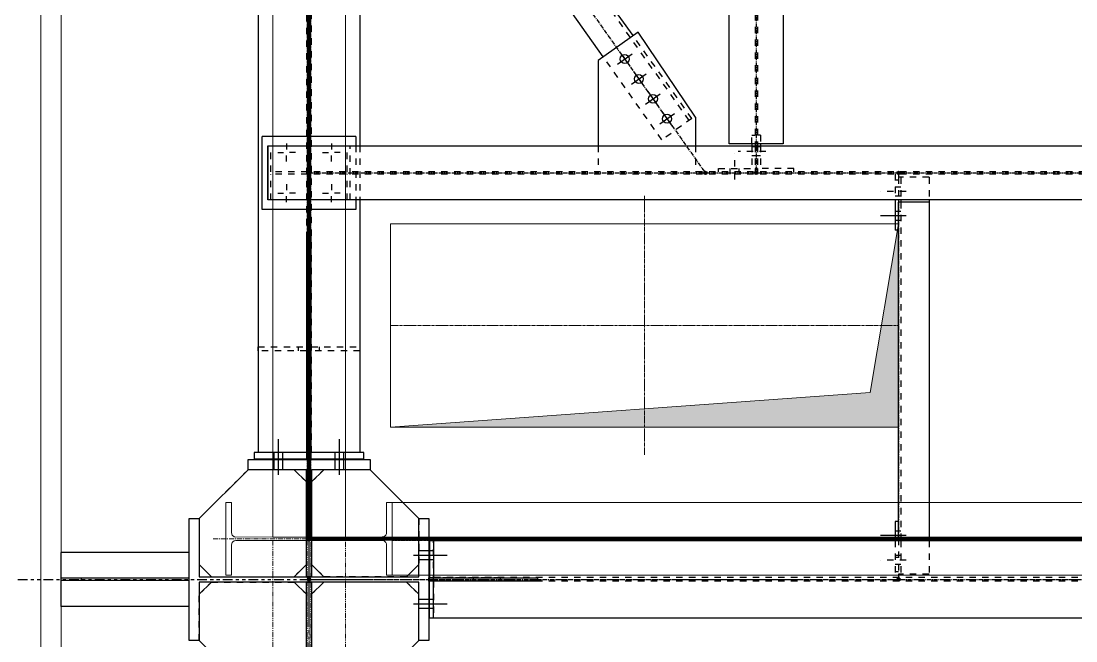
# Model space of a CAD drawing. Header units: inches. Extents: x 209270 to 234360, y -180214 to -150194.
# Drawn here: x 216304 to 218898, y -165515 to -163990 of the extents above; entities that cross this region are included whole.
import ezdxf

# ---------------------------------------------------------------- set-up
doc = ezdxf.new("R2010")
doc.units = ezdxf.units.IN
doc.header["$LTSCALE"] = 10
doc.header["$MEASUREMENT"] = 0
for name, pattern in [('CENTER', [2, 1.25, -0.25, 0.25, -0.25]), ('CENTER2', [1.125, 0.75, -0.125, 0.125, -0.125]), ('DXK_LINE_DOT2', [3.9198, 1.9599, -1.9599]), ('DXK_LINE_DOT5', [7.8785, 2.979, -0.9799, 0.9799, -0.9799, 0.9799, -0.9799]), ('HIDDEN', [0.375, 0.25, -0.125]), ('PHANTOM', [2.5, 1.25, -0.25, 0.25, -0.25, 0.25, -0.25])]:
    doc.linetypes.add(name, pattern=pattern)
doc.layers.get('0').update_dxf_attribs({"color": 1})
for name, color, linetype in [('$AUDIT_BAD_LAYER1', 1, 'Continuous'), ('_BLUE_0', 5, 'Continuous'), ('_BLUE_1', 5, 'Continuous'), ('_BLUE_2', 5, 'Continuous'), ('_BLUE_4', 5, 'Continuous')]:
    doc.layers.add(name, color=color, linetype=linetype)
for name, color, linetype, lineweight in [('CEN', 1, 'CENTER', 9), ('CENETR LINE', 1, 'CENTER2', 9), ('CIVIL', 1, 'Continuous', 9), ('DIM', 1, 'Continuous', 13), ('handrail', 1, 'FENCELINE1', 9), ('HIDDEN', 1, 'HIDDEN', 9), ('MAIN OBJECT', 1, 'Continuous', 18), ('PHANTOM', 1, 'PHANTOM', 0), ('Sheeting', 1, 'Continuous', 0)]:
    doc.layers.add(name, color=color, linetype=linetype, lineweight=lineweight)
doc.linetypes.add('FENCELINE1', pattern='A,0.25,-0.1,[133,arial.ttf,S=0.1,R=0,X=-0.1,Y=0],-0.1,1', length=1.45)

# ---------------------------------------------------------------- blocks, each defined once
blk = doc.blocks.new('A$C426f7GU6TT')
at = {"layer": 'CEN'}
for p, q in [((0, 235.7), (0, -235.7)), ((-235.7, 0), (235.7, 0))]:
    blk.add_line(p, q, dxfattribs=at)
blk.add_circle((0, 0), 5, dxfattribs=at)
at = {"layer": 'MAIN OBJECT'}
blk.add_lwpolyline([(4.4, -180.2, 0.414214), (14.6, -190.4), (89.4, -190.4), (89.4, -204.7), (-89.4, -204.7), (-89.4, -190.4), (-14.6, -190.4, 0.414214), (-4.4, -180.2), (-4.4, 180.2, 0.414214), (-14.6, 190.4), (-89.4, 190.4), (-89.4, 204.7), (89.4, 204.7), (89.4, 190.4), (14.6, 190.4, 0.414214), (4.4, 180.2), (4.4, -180.2)], format="xyb", dxfattribs=at)
blk = doc.blocks.new('A$C1b4ed5d7')
at = {"layer": 'PHANTOM'}
blk.add_line((0, 11000, 0), (0, 0, 0), dxfattribs=at)
at = {"layer": 'PHANTOM', "elevation": 0}
for points in [[(-89.4, 10995.6), (-89.4, 4.4), (89.4, 4.4), (89.4, 10995.6)], [(-4.4, 10995.6), (-4.4, 4.4), (4.4, 4.4), (4.4, 10995.6)]]:
    blk.add_lwpolyline(points, close=True, dxfattribs=at)
blk = doc.blocks.new('A$Cfcb50e18')
at = {"layer": 'MAIN OBJECT'}
h = blk.add_hatch(color=6, dxfattribs=at)
h.dxf.hatch_style = 1
h.paths.add_polyline_path([(625, 250), (625, -250), (-625, -250), (554.8, -165.5)])
at = {"layer": 'CENETR LINE'}
for p, q in [((0, 318.7), (0, -318.7)), ((-625, 0), (625, 0))]:
    blk.add_line(p, q, dxfattribs=at)
at = {"layer": 'CIVIL'}
blk.add_lwpolyline([(625, 250), (-625, 250), (-625, -250), (625, -250)], close=True, dxfattribs=at)
blk.add_lwpolyline([(625, 250), (554.8, -165.5), (-625, -250)], dxfattribs=at)
blk = doc.blocks.new('MECH_DRAWING')
at = {"layer": 'CEN'}
blk.add_line((217212.2, -165263.7), (228311.6, -165263.7), dxfattribs=at)
at = {"layer": 'CEN', "elevation": 0.8}
blk.add_lwpolyline([(217011.9, -155263.7), (228511.9, -155263.7), (228511.9, -165263.7), (217011.9, -165263.7)], close=True, dxfattribs=at)
for points in [[(217011.9, -165263.7), (217011.9, -165263.7), (228511.9, -165263.7), (228511.9, -165268.7)], [(217011.9, -165268.7), (217011.9, -165268.1)]]:
    blk.add_lwpolyline(points, dxfattribs=at)
at = {"layer": 'handrail', "const_width": 10}
blk.add_lwpolyline([(217011.9, -157988.4), (217011.9, -165263.7), (228511.9, -165263.7), (228511.9, -163968.7)], dxfattribs=at)
at = {"layer": 'HIDDEN'}
for points, elevation in [([(217007.5, -165259.3), (217007.5, -155268.1), (217016.3, -155268.1), (217016.3, -165259.3)], 0.8), ([(228307.2, -165268.1), (217216.6, -165268.1), (217216.6, -165259.3), (228307.2, -165259.3)], 0)]:
    blk.add_lwpolyline(points, close=True, dxfattribs=dict(at, elevation=elevation))
at = {"layer": 'MAIN OBJECT'}
for points, elevation in [([(216922.5, -165259.3), (216922.5, -155268.1), (217101.3, -155268.1), (217101.3, -165259.3)], 0.8), ([(228307.2, -165353.1), (217216.6, -165353.1), (217216.6, -165174.3), (228307.2, -165174.3)], 0)]:
    blk.add_lwpolyline(points, close=True, dxfattribs=dict(at, elevation=elevation))
at = {"layer": 'Sheeting'}
for points in [[(216351.9, -154713.7), (229171.9, -154713.7), (229171.9, -165813.7), (216351.9, -165813.7)], [(216401.9, -154763.7), (229121.9, -154763.7), (229121.9, -165763.7), (216401.9, -165763.7)]]:
    blk.add_lwpolyline(points, close=True, dxfattribs=at)
at = {"layer": '$AUDIT_BAD_LAYER1', "rotation": 270.0096740856855}
blk.add_blockref('A$C426f7GU6TT', (217011.9, -165263.7, 0.8), dxfattribs=at)
at = {"layer": 'DIM'}
for name, p in [('A$Cfcb50e18', (217836.9, -164738.7, 0.8)), ('A$C1b4ed5d7', (217011.9, -176263.7, 0.8))]:
    blk.add_blockref(name, p, dxfattribs=at)
blk = doc.blocks.new('GridLine-116860372-116902 - 114867')
at = {"layer": '_BLUE_2', "linetype": 'DXK_LINE_DOT5'}
blk.add_line((9575.6, 12454.5), (9575.6, 27661.7), dxfattribs=at)
blk = doc.blocks.new('GridLine-116860372-116905 - 114867')
at = {"layer": '_BLUE_2', "linetype": 'DXK_LINE_DOT5'}
blk.add_line((2535.4, 12570.8), (24512.1, 12570.8), dxfattribs=at)
blk = doc.blocks.new('GridLine-116860372-154897 - 114867')
at = {"layer": '_BLUE_2', "linetype": 'DXK_LINE_DOT5'}
blk.add_line((9575.6, 10927.9), (9575.6, 14695.8), dxfattribs=at)
blk = doc.blocks.new('Part-116860372-114916 - 114867')
at = {"layer": '_BLUE_4', "linetype": 'Continuous'}
blk.add_hatch(color=256, dxfattribs=at).paths.add_polyline_path([(9575.6, 12565.8, -1), (9575.6, 12575.8, -1)])
at = {"layer": '_BLUE_2', "linetype": 'Continuous'}
for p, q in [((9206.8, 12383.3), (9206.8, 12758.3)), ((9206.8, 12758.3), (9238.1, 12758.3)), ((9238.1, 12758.3), (9238.1, 12579)), ((9913.1, 12758.3), (9944.3, 12758.3)), ((9913.1, 12579), (9913.1, 12758.3)), ((9944.3, 12758.3), (9944.3, 12383.3)), ((9238.1, 12579), (9913.1, 12579)), ((9913.1, 12562.7), (9238.1, 12562.7)), ((9238.1, 12562.7), (9238.1, 12383.3)), ((9913.1, 12383.3), (9913.1, 12562.7)), ((9238.1, 12383.3), (9206.8, 12383.3)), ((9944.3, 12383.3), (9913.1, 12383.3))]:
    blk.add_line(p, q, dxfattribs=at)
at = {"layer": '_BLUE_4', "linetype": 'CENTER'}
blk.add_line((9575.6, 12570.8), (9575.6, 12570.8), dxfattribs=at)
at = {"layer": '_BLUE_4', "linetype": 'Continuous'}
blk.add_circle((9575.6, 12570.8), 5, dxfattribs=at)
blk = doc.blocks.new('Part-116860372-114917 - 114867')
at = {"layer": '_BLUE_2', "linetype": 'Continuous'}
for p, q in [((9388.1, 12939.6), (9388.1, 12939.6)), ((9388.1, 12939.6), (9763.1, 12939.6)), ((9388.1, 12908.3), (9388.1, 12939.6)), ((9763.1, 12939.6), (9763.1, 12939.6)), ((9763.1, 12939.6), (9763.1, 12908.3)), ((9388.1, 12908.3), (9388.1, 12908.3)), ((9567.4, 12908.3), (9388.1, 12908.3)), ((9567.4, 12908.3), (9567.4, 12908.3)), ((9567.4, 12579), (9567.4, 12908.3)), ((9583.7, 12908.3), (9583.7, 12908.3)), ((9763.1, 12908.3), (9583.7, 12908.3)), ((9583.7, 12908.3), (9583.7, 12579)), ((9763.1, 12908.3), (9763.1, 12908.3)), ((9567.4, 12579), (9567.4, 12579)), ((9583.7, 12579), (9567.4, 12579)), ((9583.7, 12579), (9583.7, 12579))]:
    blk.add_line(p, q, dxfattribs=at)
blk = doc.blocks.new('Part-116860372-114918 - 114867')
at = {"layer": '_BLUE_2', "linetype": 'Continuous'}
for p, q in [((9567.4, 12562.7), (9567.4, 12562.7)), ((9567.4, 12233.3), (9567.4, 12562.7)), ((9567.4, 12562.7), (9583.7, 12562.7)), ((9583.7, 12562.7), (9583.7, 12562.7)), ((9583.7, 12562.7), (9583.7, 12233.3)), ((9388.1, 12233.3), (9388.1, 12233.3)), ((9388.1, 12202.1), (9388.1, 12233.3)), ((9388.1, 12233.3), (9567.4, 12233.3)), ((9567.4, 12233.3), (9567.4, 12233.3)), ((9583.7, 12233.3), (9583.7, 12233.3)), ((9583.7, 12233.3), (9763.1, 12233.3)), ((9763.1, 12233.3), (9763.1, 12233.3)), ((9763.1, 12233.3), (9763.1, 12202.1)), ((9388.1, 12202.1), (9388.1, 12202.1)), ((9763.1, 12202.1), (9388.1, 12202.1)), ((9763.1, 12202.1), (9763.1, 12202.1))]:
    blk.add_line(p, q, dxfattribs=at)
blk = doc.blocks.new('Part-116860372-114923 - 114867')
at = {"layer": '_BLUE_4', "linetype": 'Continuous'}
blk.add_hatch(color=256, dxfattribs=at).paths.add_polyline_path([(9575.6, 12565.8, -1), (9575.6, 12575.8, -1)])
at = {"layer": '_BLUE_1', "linetype": 'DXK_LINE_DOT2'}
for p, q in [((9958.1, 12565.8), (9958.1, 12689.6)), ((19818.1, 12576.7), (9958.1, 12576.7)), ((19818.1, 12565), (9958.1, 12565))]:
    blk.add_line(p, q, dxfattribs=at)
at = {"layer": '_BLUE_2', "linetype": 'Continuous'}
for p, q in [((9958.1, 12689.6), (9958.1, 12575.8)), ((12719.3, 12689.6), (9958.1, 12689.6)), ((9958.1, 12452.1), (9958.1, 12565.8)), ((12719.3, 12452.1), (9958.1, 12452.1))]:
    blk.add_line(p, q, dxfattribs=at)
at = {"layer": '_BLUE_4', "linetype": 'CENTER'}
blk.add_line((9575.6, 12570.8), (20200.6, 12570.8), dxfattribs=at)
at = {"layer": '_BLUE_4', "linetype": 'Continuous'}
blk.add_circle((9575.6, 12570.8), 5, dxfattribs=at)
blk = doc.blocks.new('Part-116860372-149932 - 114867')
at = {"layer": '_BLUE_1', "linetype": 'DXK_LINE_DOT2'}
for p, q in [((9275.6, 12562.7), (9529.9, 12562.7)), ((9238.1, 12383.3), (9238.1, 12525.2)), ((9567.4, 12525.2), (9567.4, 12270.8)), ((9529.9, 12233.3), (9388.1, 12233.3))]:
    blk.add_line(p, q, dxfattribs=at)
at = {"layer": '_BLUE_2', "linetype": 'Continuous'}
for p, q in [((9275.6, 12562.7), (9238.1, 12525.2)), ((9529.9, 12562.7), (9567.4, 12525.2)), ((9388.1, 12233.3), (9238.1, 12383.3)), ((9567.4, 12270.8), (9529.9, 12233.3))]:
    blk.add_line(p, q, dxfattribs=at)
blk = doc.blocks.new('Part-116860372-116027 - 114867')
at = {"layer": '_BLUE_1', "linetype": 'DXK_LINE_DOT2'}
for p, q in [((9569.3, 13639.6), (9569.3, 12939.6)), ((9581.8, 12939.6), (9581.8, 13639.6)), ((9569.3, 13135.9), (9581.8, 13135.9)), ((9569.3, 12939.6), (9569.3, 12939.6)), ((9569.3, 12939.6), (9581.8, 12939.6))]:
    blk.add_line(p, q, dxfattribs=at)
at = {"layer": '_BLUE_2', "linetype": 'Continuous'}
for p, q in [((9569.3, 12939.6), (9569.3, 13639.6)), ((9581.8, 13639.6), (9569.3, 13639.6)), ((9581.8, 12939.6), (9581.8, 13639.6)), ((9569.3, 13304), (9581.8, 13304))]:
    blk.add_line(p, q, dxfattribs=at)
blk = doc.blocks.new('Bolt-116860372-157450 - 114867')
at = {"layer": '_BLUE_2', "linetype": 'Continuous'}
for p, q in [((9481.8, 12892.1), (9481.8, 13002.1)), ((9481.8, 12892.1), (9481.8, 13002.1)), ((9481.8, 12892.1), (9481.8, 13002.1)), ((9481.8, 12892.1), (9481.8, 13002.1)), ((9669.3, 12892.1), (9669.3, 13002.1)), ((9669.3, 12892.1), (9669.3, 13002.1)), ((9669.3, 12892.1), (9669.3, 13002.1)), ((9669.3, 12892.1), (9669.3, 13002.1)), ((9468.1, 12940.8), (9468.1, 12960.8)), ((9468.1, 12940.8), (9468.1, 12960.8)), ((9468.1, 12940.8), (9468.1, 12960.8)), ((9468.1, 12940.8), (9468.1, 12960.8)), ((9468.1, 12908.3), (9468.1, 12939.6)), ((9468.1, 12908.3), (9468.1, 12939.6)), ((9468.1, 12908.3), (9468.1, 12939.6)), ((9468.1, 12908.3), (9468.1, 12939.6)), ((9495.6, 12940.8), (9495.6, 12960.8)), ((9495.6, 12940.8), (9495.6, 12960.8)), ((9495.6, 12940.8), (9495.6, 12960.8)), ((9495.6, 12940.8), (9495.6, 12960.8)), ((9495.6, 12908.3), (9495.6, 12939.6)), ((9495.6, 12908.3), (9495.6, 12939.6)), ((9495.6, 12908.3), (9495.6, 12939.6)), ((9495.6, 12908.3), (9495.6, 12939.6)), ((9655.6, 12940.8), (9655.6, 12960.8)), ((9655.6, 12940.8), (9655.6, 12960.8)), ((9655.6, 12940.8), (9655.6, 12960.8)), ((9655.6, 12940.8), (9655.6, 12960.8)), ((9655.6, 12908.3), (9655.6, 12939.6)), ((9655.6, 12908.3), (9655.6, 12939.6)), ((9655.6, 12908.3), (9655.6, 12939.6)), ((9655.6, 12908.3), (9655.6, 12939.6)), ((9683.1, 12940.8), (9683.1, 12960.8)), ((9683.1, 12940.8), (9683.1, 12960.8)), ((9683.1, 12940.8), (9683.1, 12960.8)), ((9683.1, 12940.8), (9683.1, 12960.8)), ((9683.1, 12908.3), (9683.1, 12939.6)), ((9683.1, 12908.3), (9683.1, 12939.6)), ((9683.1, 12908.3), (9683.1, 12939.6)), ((9683.1, 12908.3), (9683.1, 12939.6))]:
    blk.add_line(p, q, dxfattribs=at)
blk = doc.blocks.new('Part-116860372-114991 - 114867')
at = {"layer": '_BLUE_4', "linetype": 'Continuous'}
for points in [[(9575.6, 13815.8, -1), (9575.6, 13825.8, -1)], [(12325.6, 13815.8, -1), (12325.6, 13825.8, -1)]]:
    blk.add_hatch(color=256, dxfattribs=at).paths.add_polyline_path(points)
at = {"layer": '_BLUE_1', "linetype": 'DXK_LINE_DOT2'}
for p, q in [((9458.3, 13824.4), (9458.3, 13904.1)), ((9692.8, 13824.4), (9692.8, 13904.1)), ((9702.6, 13737.6), (9702.6, 13904.1)), ((12236.1, 13824.4), (9458.3, 13824.4)), ((9458.3, 13737.6), (9458.3, 13817.3)), ((12236.1, 13817.3), (9458.3, 13817.3)), ((9692.8, 13737.6), (9692.8, 13817.3)), ((12312, 13824.4), (12236.1, 13824.4)), ((12312, 13817.3), (12242.3, 13817.3)), ((12312, 13824.4), (12312, 13817.3))]:
    blk.add_line(p, q, dxfattribs=at)
at = {"layer": '_BLUE_2', "linetype": 'Continuous'}
for p, q in [((9448.6, 13737.6), (9448.6, 13904.1)), ((9448.6, 13904.1), (12236.1, 13904.1)), ((12236.1, 13904.1), (12236.1, 13737.6)), ((12236.1, 13824.4), (12242.3, 13824.4)), ((12242.3, 13817.3), (12236.1, 13817.3)), ((12236.1, 13737.6), (9448.6, 13737.6))]:
    blk.add_line(p, q, dxfattribs=at)
at = {"layer": '_BLUE_4', "linetype": 'CENTER'}
blk.add_line((9575.6, 13820.8), (12325.6, 13820.8), dxfattribs=at)
at = {"layer": '_BLUE_4', "linetype": 'Continuous'}
for centre in [(9575.6, 13820.8), (12325.6, 13820.8)]:
    blk.add_circle(centre, 5, dxfattribs=at)
blk = doc.blocks.new('Part-116860372-114992 - 114867')
at = {"layer": '_BLUE_4', "linetype": 'Continuous'}
for points in [[(10950.6, 15315.8, -1), (10950.6, 15325.8, -1)], [(10950.6, 13815.8, -1), (10950.6, 13825.8, -1)]]:
    blk.add_hatch(color=256, dxfattribs=at).paths.add_polyline_path(points)
at = {"layer": '_BLUE_1', "linetype": 'DXK_LINE_DOT2'}
for p, q in [((11033.8, 15303.4), (10867.3, 15303.4)), ((10867.3, 15303.4), (10867.3, 15177.7)), ((10947, 15303.4), (10947, 15177.7)), ((10954.1, 15303.4), (10954.1, 15177.7)), ((11033.8, 15303.4), (11033.8, 15177.7)), ((10947, 15171.5), (10947, 13910.3)), ((10954.1, 15171.5), (10954.1, 13910.3)), ((10947, 13904.1), (10947, 13834.4)), ((10954.1, 13904.1), (10954.1, 13834.4)), ((10954.1, 13834.4), (10947, 13834.4))]:
    blk.add_line(p, q, dxfattribs=at)
at = {"layer": '_BLUE_2', "linetype": 'Continuous'}
for p, q in [((10867.3, 13910.3), (10867.3, 15177.7)), ((10947, 15177.7), (10947, 15171.5)), ((10954.1, 15177.7), (10954.1, 15171.5)), ((11033.8, 15177.7), (11033.8, 13910.3)), ((11033.8, 15171.5), (10867.3, 15171.5)), ((11033.8, 13910.3), (10867.3, 13910.3)), ((10947, 13910.3), (10947, 13904.1)), ((10954.1, 13910.3), (10954.1, 13904.1))]:
    blk.add_line(p, q, dxfattribs=at)
at = {"layer": '_BLUE_4', "linetype": 'CENTER'}
blk.add_line((10950.6, 15320.8), (10950.6, 13820.8), dxfattribs=at)
at = {"layer": '_BLUE_4', "linetype": 'Continuous'}
for centre in [(10950.6, 15320.8), (10950.6, 13820.8)]:
    blk.add_circle(centre, 5, dxfattribs=at)
blk = doc.blocks.new('Part-116860372-115215 - 114867')
at = {"layer": '_BLUE_1', "linetype": 'DXK_LINE_DOT2'}
for p, q in [((10964.1, 13936.9), (10954.1, 13936.9)), ((10964.1, 13936.9), (10964.1, 13910.3)), ((10954.1, 13910.3), (10954.1, 13904.1)), ((10964.1, 13904.1), (10964.1, 13834.4)), ((10954.1, 13834.4), (10954.1, 13824.4)), ((11066.6, 13834.4), (10964.1, 13834.4)), ((11066.6, 13824.4), (11066.6, 13834.4))]:
    blk.add_line(p, q, dxfattribs=at)
at = {"layer": '_BLUE_2', "linetype": 'Continuous'}
blk.add_line((10964.1, 13910.3), (10964.1, 13904.1), dxfattribs=at)
blk = doc.blocks.new('Part-116860372-154286 - 114867')
at = {"layer": '_BLUE_1', "linetype": 'DXK_LINE_DOT2'}
for p, q in [((9206.8, 12487.6), (9206.8, 12654.1)), ((9206.8, 12654.1), (9206.8, 12654.1)), ((9206.8, 12654.1), (9206.8, 12654.1)), ((9206.8, 12574.4), (9206.8, 12574.4)), ((9206.8, 12574.4), (9206.8, 12574.4)), ((9206.8, 12567.3), (9206.8, 12567.3)), ((9206.8, 12567.3), (9206.8, 12567.3)), ((9206.8, 12487.6), (9206.8, 12487.6)), ((9206.8, 12487.6), (9206.8, 12487.6))]:
    blk.add_line(p, q, dxfattribs=at)
at = {"layer": '_BLUE_2', "linetype": 'Continuous'}
for p, q in [((8813.1, 12567.3), (8813.1, 12654.1)), ((9206.8, 12654.1), (8813.1, 12654.1)), ((9206.8, 12574.4), (8813.1, 12574.4)), ((8813.1, 12487.6), (8813.1, 12567.3)), ((9206.8, 12567.3), (8813.1, 12567.3)), ((8875.6, 12567.3), (8875.6, 12574.4)), ((9206.8, 12487.6), (8813.1, 12487.6))]:
    blk.add_line(p, q, dxfattribs=at)
blk = doc.blocks.new('Part-116860372-115099 - 114867')
at = {"layer": '_BLUE_4', "linetype": 'Continuous'}
for points in [[(11388.1, 13815.8, -1), (11388.1, 13825.8, -1)], [(11388.1, 12565.8, -1), (11388.1, 12575.8, -1)]]:
    blk.add_hatch(color=256, dxfattribs=at).paths.add_polyline_path(points)
at = {"layer": '_BLUE_1', "linetype": 'DXK_LINE_DOT2'}
for p, q in [((11388.1, 13807.3), (11388.1, 13731.3)), ((11481.8, 13807.3), (11388.1, 13807.3)), ((11395.2, 13807.3), (11395.2, 13737.6)), ((11481.8, 13807.3), (11481.8, 13737.6)), ((11395.2, 13731.3), (11395.2, 12695.8)), ((11388.1, 12695.8), (11388.1, 12586.7)), ((11395.2, 12689.6), (11395.2, 12586.7)), ((11481.8, 12689.6), (11481.8, 12586.7)), ((11481.8, 12586.7), (11388.1, 12586.7))]:
    blk.add_line(p, q, dxfattribs=at)
at = {"layer": '_BLUE_2', "linetype": 'Continuous'}
for p, q in [((11388.1, 12695.8), (11388.1, 13731.3)), ((11481.8, 13731.3), (11388.1, 13731.3)), ((11395.2, 13737.6), (11395.2, 13731.3)), ((11481.8, 13737.6), (11481.8, 12689.6)), ((11481.8, 12695.8), (11388.1, 12695.8)), ((11395.2, 12695.8), (11395.2, 12689.6))]:
    blk.add_line(p, q, dxfattribs=at)
at = {"layer": '_BLUE_4', "linetype": 'CENTER'}
for p, q in [((11388.1, 13820.8), (11388.1, 13807.3)), ((11388.1, 13731.3), (11388.1, 12695.8)), ((11388.1, 12586.7), (11388.1, 12570.8))]:
    blk.add_line(p, q, dxfattribs=at)
at = {"layer": '_BLUE_4', "linetype": 'Continuous'}
for centre in [(11388.1, 13820.8), (11388.1, 12570.8)]:
    blk.add_circle(centre, 5, dxfattribs=at)
blk = doc.blocks.new('Part-116860372-115111 - 114867')
at = {"layer": '_BLUE_4', "linetype": 'Continuous'}
for points in [[(9731.8, 15315.8, -1), (9731.8, 15325.8, -1)], [(10794.3, 13815.8, -1), (10794.3, 13825.8, -1)]]:
    blk.add_hatch(color=256, dxfattribs=at).paths.add_polyline_path(points)
at = {"layer": '_BLUE_1', "linetype": 'DXK_LINE_DOT2'}
for p, q in [((9923.1, 15159), (9831.3, 15093.9)), ((10744.4, 13982.1), (9914.9, 15153.2)), ((10103.7, 14904), (9923.1, 15159)), ((10011.9, 14838.9), (9831.3, 15093.9)), ((10752.6, 13987.9), (10572, 14242.9)), ((10660.8, 13922.8), (10480.2, 14177.8)), ((10752.6, 13987.9), (10660.8, 13922.8))]:
    blk.add_line(p, q, dxfattribs=at)
at = {"layer": '_BLUE_2', "linetype": 'Continuous'}
for p, q in [((10572, 14242.9), (10103.7, 14904)), ((10480.2, 14177.8), (10011.9, 14838.9))]:
    blk.add_line(p, q, dxfattribs=at)
at = {"layer": '_BLUE_4', "linetype": 'CENTER'}
blk.add_line((9731.8, 15320.8), (10794.3, 13820.8), dxfattribs=at)
at = {"layer": '_BLUE_4', "linetype": 'Continuous'}
for centre in [(9731.8, 15320.8), (10794.3, 13820.8)]:
    blk.add_circle(centre, 5, dxfattribs=at)
blk = doc.blocks.new('Part-116860372-149931 - 114867')
at = {"layer": '_BLUE_1', "linetype": 'DXK_LINE_DOT2'}
for p, q in [((9763.1, 12908.3), (9621.2, 12908.3)), ((9583.7, 12616.5), (9583.7, 12870.8)), ((9913.1, 12758.3), (9913.1, 12616.5)), ((9875.6, 12579), (9621.2, 12579))]:
    blk.add_line(p, q, dxfattribs=at)
at = {"layer": '_BLUE_2', "linetype": 'Continuous'}
for p, q in [((9621.2, 12908.3), (9583.7, 12870.8)), ((9763.1, 12908.3), (9913.1, 12758.3)), ((9621.2, 12579), (9583.7, 12616.5)), ((9913.1, 12616.5), (9875.6, 12579))]:
    blk.add_line(p, q, dxfattribs=at)
blk = doc.blocks.new('Part-116860372-115214 - 114867')
at = {"layer": '_BLUE_1', "linetype": 'DXK_LINE_DOT2'}
for p, q in [((10937, 13910.3), (10937, 13936.9)), ((10937, 13936.9), (10947, 13936.9)), ((10937, 13904.1), (10937, 13834.4)), ((10947, 13910.3), (10947, 13904.1)), ((10834.5, 13824.4), (10834.5, 13834.4)), ((10834.5, 13834.4), (10937, 13834.4)), ((10947, 13834.4), (10947, 13824.4))]:
    blk.add_line(p, q, dxfattribs=at)
at = {"layer": '_BLUE_2', "linetype": 'Continuous'}
blk.add_line((10937, 13910.3), (10937, 13904.1), dxfattribs=at)
blk = doc.blocks.new('Bolt-116860372-115216 - 114867')
at = {"layer": '_BLUE_1', "linetype": 'DXK_LINE_DOT2'}
for p, q in [((10980.4, 13886.9), (10895.4, 13886.9)), ((10947, 13900.6), (10937, 13900.6)), ((10954.1, 13900.6), (10947, 13900.6)), ((10964.1, 13900.6), (10954.1, 13900.6)), ((10947, 13873.1), (10937, 13873.1)), ((10954.1, 13873.1), (10947, 13873.1)), ((10964.1, 13873.1), (10954.1, 13873.1))]:
    blk.add_line(p, q, dxfattribs=at)
blk = doc.blocks.new('Bolt-116860372-115290 - 114867')
at = {"layer": '_BLUE_1', "linetype": 'DXK_LINE_DOT2'}
for p, q in [((10884.5, 13801), (10884.5, 13879.8)), ((10870.8, 13824.4), (10870.8, 13834.4)), ((10870.8, 13817.3), (10870.8, 13824.4)), ((10898.3, 13824.4), (10898.3, 13834.4)), ((10898.3, 13817.3), (10898.3, 13824.4))]:
    blk.add_line(p, q, dxfattribs=at)
blk = doc.blocks.new('Part-116860372-157486 - 114867')
at = {"layer": '_BLUE_1', "linetype": 'DXK_LINE_DOT2'}
for p, q in [((9238.1, 12525.2), (9275.6, 12562.7)), ((9529.9, 12562.7), (9567.4, 12525.2)), ((9388.1, 12233.3), (9238.1, 12383.3)), ((9567.4, 12270.8), (9529.9, 12233.3))]:
    blk.add_line(p, q, dxfattribs=at)
blk = doc.blocks.new('Part-116860372-115672 - 114867')
at = {"layer": '_BLUE_1', "linetype": 'DXK_LINE_DOT2'}
for p, q in [((11378.1, 13817.3), (11378.1, 13737.6)), ((11388.1, 13798.5), (11378.1, 13798.5)), ((11388.1, 13737.6), (11378.1, 13737.6))]:
    blk.add_line(p, q, dxfattribs=at)
at = {"layer": '_BLUE_2', "linetype": 'Continuous'}
for p, q in [((11378.1, 13737.6), (11378.1, 13644.8)), ((11388.1, 13737.6), (11388.1, 13731.3)), ((11388.1, 13644.8), (11378.1, 13644.8))]:
    blk.add_line(p, q, dxfattribs=at)
blk = doc.blocks.new('Bolt-116860372-115673 - 114867')
at = {"layer": '_BLUE_1', "linetype": 'DXK_LINE_DOT2'}
for p, q in [((11411.4, 13763.5), (11332.7, 13763.5)), ((11388.1, 13777.3), (11378.1, 13777.3)), ((11395.2, 13777.3), (11388.1, 13777.3)), ((11388.1, 13749.8), (11378.1, 13749.8)), ((11395.2, 13749.8), (11388.1, 13749.8))]:
    blk.add_line(p, q, dxfattribs=at)
at = {"layer": '_BLUE_2', "linetype": 'Continuous'}
for p, q in [((11411.4, 13688.5), (11332.7, 13688.5)), ((11388.1, 13702.3), (11378.1, 13702.3)), ((11395.2, 13702.3), (11388.1, 13702.3)), ((11388.1, 13674.8), (11378.1, 13674.8)), ((11395.2, 13674.8), (11388.1, 13674.8))]:
    blk.add_line(p, q, dxfattribs=at)
blk = doc.blocks.new('Part-116860372-115674 - 114867')
at = {"layer": '_BLUE_1', "linetype": 'DXK_LINE_DOT2'}
for p, q in [((11378.1, 12689.6), (11378.1, 12576.7)), ((11378.1, 12639.2), (11388.1, 12639.2)), ((11378.1, 12595.5), (11388.1, 12595.5))]:
    blk.add_line(p, q, dxfattribs=at)
at = {"layer": '_BLUE_2', "linetype": 'Continuous'}
for p, q in [((11378.1, 12749.2), (11378.1, 12689.6)), ((11388.1, 12749.2), (11378.1, 12749.2)), ((11388.1, 12695.8), (11388.1, 12689.6))]:
    blk.add_line(p, q, dxfattribs=at)
blk = doc.blocks.new('Bolt-116860372-115675 - 114867')
at = {"layer": '_BLUE_1', "linetype": 'DXK_LINE_DOT2'}
for p, q in [((11411.4, 12630.5), (11332.7, 12630.5)), ((11388.1, 12644.2), (11378.1, 12644.2)), ((11388.1, 12616.7), (11378.1, 12616.7)), ((11395.2, 12644.2), (11388.1, 12644.2)), ((11395.2, 12616.7), (11388.1, 12616.7))]:
    blk.add_line(p, q, dxfattribs=at)
at = {"layer": '_BLUE_2', "linetype": 'Continuous'}
for p, q in [((11388.1, 12719.2), (11378.1, 12719.2)), ((11395.2, 12719.2), (11388.1, 12719.2)), ((11411.4, 12705.5), (11332.7, 12705.5)), ((11388.1, 12691.7), (11378.1, 12691.7)), ((11395.2, 12691.7), (11388.1, 12691.7))]:
    blk.add_line(p, q, dxfattribs=at)
blk = doc.blocks.new('Bolt-116860372-116302 - 114867')
at = {"layer": '_BLUE_2', "linetype": 'Continuous'}
for p, q in [((10523.8, 14155.1), (10568.7, 14186.9)), ((10530.4, 14193.5), (10562.2, 14148.6)), ((10567.2, 14093.9), (10612.1, 14125.7)), ((10573.7, 14132.3), (10605.5, 14087.4)), ((10610.5, 14032.7), (10655.4, 14064.5)), ((10617.1, 14071.1), (10648.9, 14026.2)), ((10660.4, 14009.9), (10692.2, 13965)), ((10653.9, 13971.5), (10698.8, 14003.3))]:
    blk.add_line(p, q, dxfattribs=at)
for centre in [(10546.3, 14171), (10589.6, 14109.8), (10633, 14048.6), (10676.3, 13987.4)]:
    blk.add_circle(centre, 13.7, dxfattribs=at)
blk = doc.blocks.new('Part-116860372-115860 - 114867')
at = {"layer": '_BLUE_1', "linetype": 'DXK_LINE_DOT2'}
for p, q in [((9448.6, 13904.1), (9458.3, 13904.1)), ((9692.8, 13904.1), (9702.6, 13904.1)), ((9458.3, 13737.6), (9448.6, 13737.6)), ((9702.6, 13737.6), (9692.8, 13737.6))]:
    blk.add_line(p, q, dxfattribs=at)
at = {"layer": '_BLUE_2', "linetype": 'Continuous'}
blk.add_line((9448.6, 13904.1), (9448.6, 13737.6), dxfattribs=at)
blk = doc.blocks.new('Part-116860372-157449 - 114867')
at = {"layer": '_BLUE_1', "linetype": 'DXK_LINE_DOT2'}
for p, q in [((9568.1, 12960.8), (9419.3, 12960.8)), ((9581.8, 12940.8), (9569.3, 12940.8)), ((9731.8, 12960.8), (9583.1, 12960.8))]:
    blk.add_line(p, q, dxfattribs=at)
at = {"layer": '_BLUE_2', "linetype": 'Continuous'}
for p, q in [((9419.3, 12960.8), (9406.8, 12960.8)), ((9406.8, 12960.8), (9406.8, 12940.8)), ((9569.3, 12940.8), (9406.8, 12940.8)), ((9744.3, 12940.8), (9581.8, 12940.8)), ((9744.3, 12960.8), (9731.8, 12960.8)), ((9744.3, 12940.8), (9744.3, 12960.8))]:
    blk.add_line(p, q, dxfattribs=at)
blk = doc.blocks.new('Part-116860372-116301 - 114867')
at = {"layer": '_BLUE_1', "linetype": 'DXK_LINE_DOT2'}
for p, q in [((10464.9, 13904.1), (10464.9, 13824.4)), ((10763.4, 13904.1), (10763.4, 13824.4))]:
    blk.add_line(p, q, dxfattribs=at)
at = {"layer": '_BLUE_2', "linetype": 'Continuous'}
for p, q in [((10587.3, 14253.7), (10464.9, 14167)), ((10763.4, 13992.7), (10587.3, 14253.7)), ((10464.9, 14167), (10464.9, 13904.1)), ((10763.4, 13992.7), (10763.4, 13904.1))]:
    blk.add_line(p, q, dxfattribs=at)
blk = doc.blocks.new('Part-116860372-116813 - 114867')
at = {"layer": '_BLUE_1', "linetype": 'DXK_LINE_DOT2'}
for p, q in [((9945.6, 12565.8), (9945.6, 12689.6)), ((9958.1, 12565.8), (9958.1, 12452.1))]:
    blk.add_line(p, q, dxfattribs=at)
at = {"layer": '_BLUE_2', "linetype": 'Continuous'}
for p, q in [((9945.6, 12689.6), (9945.6, 12575.8)), ((9958.1, 12689.6), (9945.6, 12689.6)), ((9945.6, 12452.1), (9945.6, 12565.8)), ((9958.1, 12452.1), (9945.6, 12452.1))]:
    blk.add_line(p, q, dxfattribs=at)
blk = doc.blocks.new('Bolt-116860372-116814 - 114867')
at = {"layer": '_BLUE_2', "linetype": 'Continuous'}
for p, q in [((9913.1, 12659.6), (9944.3, 12659.6)), ((9913.1, 12659.6), (9944.3, 12659.6)), ((9913.1, 12659.6), (9944.3, 12659.6)), ((9913.1, 12659.6), (9944.3, 12659.6)), ((9913.1, 12659.6), (9944.3, 12659.6)), ((9913.1, 12659.6), (9944.3, 12659.6)), ((9945.6, 12659.6), (9958.1, 12659.6)), ((9945.6, 12659.6), (9958.1, 12659.6)), ((9945.6, 12659.6), (9958.1, 12659.6)), ((9945.6, 12659.6), (9958.1, 12659.6)), ((9945.6, 12659.6), (9958.1, 12659.6)), ((9945.6, 12659.6), (9958.1, 12659.6)), ((9896.8, 12645.8), (10000.6, 12645.8)), ((9896.8, 12645.8), (10000.6, 12645.8)), ((9896.8, 12645.8), (10000.6, 12645.8)), ((9896.8, 12645.8), (10000.6, 12645.8)), ((9896.8, 12645.8), (10000.6, 12645.8)), ((9896.8, 12645.8), (10000.6, 12645.8)), ((9913.1, 12632.1), (9944.3, 12632.1)), ((9913.1, 12632.1), (9944.3, 12632.1)), ((9913.1, 12632.1), (9944.3, 12632.1)), ((9913.1, 12632.1), (9944.3, 12632.1)), ((9913.1, 12632.1), (9944.3, 12632.1)), ((9913.1, 12632.1), (9944.3, 12632.1)), ((9945.6, 12632.1), (9958.1, 12632.1)), ((9945.6, 12632.1), (9958.1, 12632.1)), ((9945.6, 12632.1), (9958.1, 12632.1)), ((9945.6, 12632.1), (9958.1, 12632.1)), ((9945.6, 12632.1), (9958.1, 12632.1)), ((9945.6, 12632.1), (9958.1, 12632.1)), ((9896.8, 12495.8), (10000.6, 12495.8)), ((9896.8, 12495.8), (10000.6, 12495.8)), ((9896.8, 12495.8), (10000.6, 12495.8)), ((9896.8, 12495.8), (10000.6, 12495.8)), ((9896.8, 12495.8), (10000.6, 12495.8)), ((9896.8, 12495.8), (10000.6, 12495.8)), ((9913.1, 12509.6), (9944.3, 12509.6)), ((9913.1, 12509.6), (9944.3, 12509.6)), ((9913.1, 12509.6), (9944.3, 12509.6)), ((9913.1, 12509.6), (9944.3, 12509.6)), ((9913.1, 12509.6), (9944.3, 12509.6)), ((9913.1, 12509.6), (9944.3, 12509.6)), ((9945.6, 12509.6), (9958.1, 12509.6)), ((9945.6, 12509.6), (9958.1, 12509.6)), ((9945.6, 12509.6), (9958.1, 12509.6)), ((9945.6, 12509.6), (9958.1, 12509.6)), ((9945.6, 12509.6), (9958.1, 12509.6)), ((9945.6, 12509.6), (9958.1, 12509.6)), ((9913.1, 12482.1), (9944.3, 12482.1)), ((9913.1, 12482.1), (9944.3, 12482.1)), ((9913.1, 12482.1), (9944.3, 12482.1)), ((9913.1, 12482.1), (9944.3, 12482.1)), ((9913.1, 12482.1), (9944.3, 12482.1)), ((9913.1, 12482.1), (9944.3, 12482.1)), ((9945.6, 12482.1), (9958.1, 12482.1)), ((9945.6, 12482.1), (9958.1, 12482.1)), ((9945.6, 12482.1), (9958.1, 12482.1)), ((9945.6, 12482.1), (9958.1, 12482.1)), ((9945.6, 12482.1), (9958.1, 12482.1)), ((9945.6, 12482.1), (9958.1, 12482.1))]:
    blk.add_line(p, q, dxfattribs=at)
blk = doc.blocks.new('Part-116860372-116890 - 114867')
at = {"layer": '_BLUE_1', "linetype": 'DXK_LINE_DOT2'}
for p, q in [((10163.6, 12575.8), (9944.3, 12575.8)), ((9944.3, 12565.8), (9944.3, 12575.8)), ((10163.6, 12565.8), (9944.3, 12565.8)), ((10081.8, 12565.8), (10081.8, 12575.8))]:
    blk.add_line(p, q, dxfattribs=at)
at = {"layer": '_BLUE_2', "linetype": 'Continuous'}
for p, q in [((9944.3, 12575.8), (10163.6, 12575.8)), ((9944.3, 12565.8), (9944.3, 12575.8)), ((10163.6, 12565.8), (9944.3, 12565.8)), ((10163.6, 12575.8), (10277.9, 12575.8)), ((10163.6, 12575.8), (10163.6, 12565.8)), ((10277.9, 12565.8), (10163.6, 12565.8)), ((10277.9, 12575.8), (10277.9, 12565.8))]:
    blk.add_line(p, q, dxfattribs=at)
blk = doc.blocks.new('Part-116860372-157485 - 114867')
at = {"layer": '_BLUE_1', "linetype": 'DXK_LINE_DOT2'}
for p, q in [((9583.7, 12870.8), (9621.2, 12908.3)), ((9763.1, 12908.3), (9913.1, 12758.3)), ((9621.2, 12579), (9583.7, 12616.5)), ((9913.1, 12616.5), (9875.6, 12579))]:
    blk.add_line(p, q, dxfattribs=at)
blk = doc.blocks.new('Part-116860372-149930 - 114867')
at = {"layer": '_BLUE_1', "linetype": 'DXK_LINE_DOT2'}
for p, q in [((9529.9, 12908.3), (9388.1, 12908.3)), ((9567.4, 12616.5), (9567.4, 12870.8)), ((9238.1, 12758.3), (9238.1, 12616.5)), ((9275.6, 12579), (9529.9, 12579))]:
    blk.add_line(p, q, dxfattribs=at)
at = {"layer": '_BLUE_2', "linetype": 'Continuous'}
for p, q in [((9388.1, 12908.3), (9238.1, 12758.3)), ((9567.4, 12870.8), (9529.9, 12908.3)), ((9238.1, 12616.5), (9275.6, 12579)), ((9529.9, 12579), (9567.4, 12616.5))]:
    blk.add_line(p, q, dxfattribs=at)
blk = doc.blocks.new('Part-116860372-149933 - 114867')
at = {"layer": '_BLUE_1', "linetype": 'DXK_LINE_DOT2'}
for p, q in [((9875.6, 12562.7), (9621.2, 12562.7)), ((9583.7, 12525.2), (9583.7, 12270.8)), ((9913.1, 12383.3), (9913.1, 12525.2)), ((9621.2, 12233.3), (9763.1, 12233.3))]:
    blk.add_line(p, q, dxfattribs=at)
at = {"layer": '_BLUE_2', "linetype": 'Continuous'}
for p, q in [((9621.2, 12562.7), (9583.7, 12525.2)), ((9913.1, 12525.2), (9875.6, 12562.7)), ((9763.1, 12233.3), (9913.1, 12383.3)), ((9583.7, 12270.8), (9621.2, 12233.3))]:
    blk.add_line(p, q, dxfattribs=at)
blk = doc.blocks.new('Part-116860372-157432 - 114867')
at = {"layer": '_BLUE_1', "linetype": 'DXK_LINE_DOT2'}
for p, q in [((9568.1, 20930.8), (9568.1, 12960.8)), ((9583.1, 12960.8), (9583.1, 20930.8)), ((9568.1, 12960.8), (9583.1, 12960.8))]:
    blk.add_line(p, q, dxfattribs=at)
blk = doc.blocks.new('Part-116860372-157433 - 114867')
at = {"layer": '_BLUE_1', "linetype": 'DXK_LINE_DOT2'}
blk.add_line((9731.8, 13904.1), (9731.8, 13737.6), dxfattribs=at)
at = {"layer": '_BLUE_2', "linetype": 'Continuous'}
for p, q in [((9419.3, 15177.7), (9419.3, 12960.8)), ((9731.8, 15177.7), (9731.8, 13904.1)), ((9731.8, 13737.6), (9731.8, 12960.8)), ((9569.3, 12960.8), (9419.3, 12960.8)), ((9731.8, 12960.8), (9581.8, 12960.8))]:
    blk.add_line(p, q, dxfattribs=at)
blk = doc.blocks.new('Part-116860372-157447 - 114867')
at = {"layer": '_BLUE_1', "linetype": 'DXK_LINE_DOT2'}
blk.add_line((9719.3, 13904.1), (9719.3, 13737.6), dxfattribs=at)
at = {"layer": '_BLUE_2', "linetype": 'Continuous'}
for p, q in [((9431.8, 13708.3), (9431.8, 13933.3)), ((9719.3, 13933.3), (9431.8, 13933.3)), ((9719.3, 13933.3), (9719.3, 13904.1)), ((9719.3, 13737.6), (9719.3, 13708.3)), ((9719.3, 13708.3), (9431.8, 13708.3))]:
    blk.add_line(p, q, dxfattribs=at)
blk = doc.blocks.new('Bolt-116860372-157448 - 114867')
at = {"layer": '_BLUE_2', "linetype": 'Continuous'}
for p, q in [((9479.3, 13883.3), (9497.6, 13883.3)), ((9506.8, 13910.8), (9506.8, 13892.5)), ((9534.3, 13883.3), (9516, 13883.3)), ((9616.8, 13883.3), (9635.1, 13883.3)), ((9644.3, 13910.8), (9644.3, 13892.5)), ((9671.8, 13883.3), (9653.5, 13883.3)), ((9506.8, 13855.8), (9506.8, 13874.2)), ((9644.3, 13855.8), (9644.3, 13874.2)), ((9506.8, 13785.8), (9506.8, 13767.5)), ((9644.3, 13785.8), (9644.3, 13767.5)), ((9479.3, 13758.3), (9497.6, 13758.3)), ((9534.3, 13758.3), (9516, 13758.3)), ((9616.8, 13758.3), (9635.1, 13758.3)), ((9671.8, 13758.3), (9653.5, 13758.3)), ((9506.8, 13730.8), (9506.8, 13749.2)), ((9644.3, 13730.8), (9644.3, 13749.2))]:
    blk.add_line(p, q, dxfattribs=at)
blk = doc.blocks.new('Part-116860372-157466 - 114867')
at = {"layer": '_BLUE_1', "linetype": 'DXK_LINE_DOT2'}
for p, q in [((9583.1, 13285.8), (9731.8, 13285.8)), ((9731.8, 13273.3), (9583.1, 13273.3)), ((9608.1, 13273.3), (9608.1, 13285.8)), ((9731.8, 13285.8), (9731.8, 13273.3))]:
    blk.add_line(p, q, dxfattribs=at)
blk = doc.blocks.new('Part-116860372-157467 - 114867')
at = {"layer": '_BLUE_1', "linetype": 'DXK_LINE_DOT2'}
for p, q in [((9419.3, 13273.3), (9419.3, 13285.8)), ((9419.3, 13285.8), (9568.1, 13285.8)), ((9568.1, 13273.3), (9419.3, 13273.3)), ((9543.1, 13273.3), (9543.1, 13285.8))]:
    blk.add_line(p, q, dxfattribs=at)
blk = doc.blocks.new('Part-116860372-157484 - 114867')
at = {"layer": '_BLUE_1', "linetype": 'DXK_LINE_DOT2'}
for p, q in [((9388.1, 12908.3), (9238.1, 12758.3)), ((9567.4, 12870.8), (9529.9, 12908.3)), ((9238.1, 12616.5), (9275.6, 12579)), ((9529.9, 12579), (9567.4, 12616.5))]:
    blk.add_line(p, q, dxfattribs=at)
blk = doc.blocks.new('Part-116860372-157487 - 114867')
at = {"layer": '_BLUE_1', "linetype": 'DXK_LINE_DOT2'}
for p, q in [((9621.2, 12562.7), (9583.7, 12525.2)), ((9913.1, 12525.2), (9875.6, 12562.7)), ((9763.1, 12233.3), (9913.1, 12383.3)), ((9583.7, 12270.8), (9621.2, 12233.3))]:
    blk.add_line(p, q, dxfattribs=at)
blk = doc.blocks.new('STR_DRAWING')
at = {"layer": '_BLUE_0', "xscale": 0.8, "yscale": 0.8, "zscale": 0.8}
for name in ['GridLine-116860372-116902 - 114867', 'Part-116860372-157433 - 114867', 'Part-116860372-157432 - 114867', 'Part-116860372-115111 - 114867', 'Part-116860372-114992 - 114867', 'GridLine-116860372-154897 - 114867', 'Part-116860372-116301 - 114867', 'Bolt-116860372-116302 - 114867', 'Part-116860372-157447 - 114867', 'Part-116860372-115214 - 114867', 'Part-116860372-115215 - 114867', 'Part-116860372-114991 - 114867', 'Part-116860372-115860 - 114867', 'Bolt-116860372-157448 - 114867', 'Bolt-116860372-115290 - 114867', 'Bolt-116860372-115216 - 114867', 'Part-116860372-115672 - 114867', 'Part-116860372-115099 - 114867', 'Bolt-116860372-115673 - 114867', 'Part-116860372-116027 - 114867', 'Part-116860372-157467 - 114867', 'Part-116860372-157466 - 114867', 'Bolt-116860372-157450 - 114867', 'Part-116860372-157449 - 114867', 'Part-116860372-114917 - 114867', 'Part-116860372-149930 - 114867', 'Part-116860372-157484 - 114867', 'Part-116860372-149931 - 114867', 'Part-116860372-157485 - 114867', 'Part-116860372-114916 - 114867', 'Part-116860372-115674 - 114867', 'Bolt-116860372-115675 - 114867', 'GridLine-116860372-116905 - 114867', 'Part-116860372-114923 - 114867', 'Part-116860372-116813 - 114867', 'Part-116860372-154286 - 114867', 'Bolt-116860372-116814 - 114867', 'Part-116860372-116890 - 114867', 'Part-116860372-149932 - 114867', 'Part-116860372-157486 - 114867', 'Part-116860372-114918 - 114867', 'Part-116860372-149933 - 114867', 'Part-116860372-157487 - 114867']:
    blk.add_blockref(name, (971.5, 4264.2), dxfattribs=at)

msp = doc.modelspace()

# ---------------------------------------------------------------- block references
msp.add_blockref('MECH_DRAWING', (0, 0))
at = {"xscale": 0.9999999999078191, "yscale": 1.0000000000951985}
msp.add_blockref('STR_DRAWING', (208379.9, -179684.5), dxfattribs=at)

doc.saveas('drawing.dxf')
